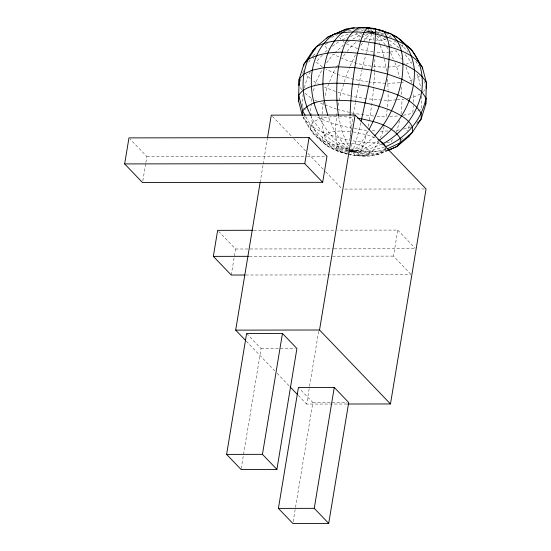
<?xml version="1.0" encoding="UTF-8"?>
<svg xmlns="http://www.w3.org/2000/svg" width="551" height="551" viewBox="0 0 551 551"><rect width="100%" height="100%" fill="white"/><g stroke="black" fill="none" stroke-linecap="round" stroke-linejoin="round"><path stroke-width="0.41" stroke-dasharray="2.75 2.07" d="M348.08 154.438C359.596 156.222 376.863 158.812 385.555 149.679L385.638 146.669L369.335 151.105L348.266 151.373M402.726 44.7L402.685 46.208L400.446 48.798M421.784 95.791L421.315 109.312L415.915 111.846M302.609 106.439L303.029 94.414M374.618 72.518L373.619 87.795M374.659 71.664L374.9 57.173M412.871 112.438L413.229 105.62M413.408 102.21L413.67 97.1L412.878 92.127M310.647 110.985L311.783 96.639M401.038 114.091L402.154 99.524L403.8 99.173M373.537 88.635L372.49 99.566L369.253 120.731M336.93 113.568C335.614 126.372 333.217 141.27 341.365 152.331L346.414 154.032L347.95 153.398M353.37 114.202L349.747 140.353C332.956 135.911 312.19 132.164 302.513 116.109C311.095 134.534 327.087 150.637 347.798 153.908M142.833 180.907L145.753 163.268M145.891 162.428L146.862 156.553L130.119 139.093M231.248 275.039L235.552 249.004L218.809 231.544M260.134 182.409L263.054 164.777M263.192 163.936L267.373 138.7M241.193 468.612L261.071 348.556L246.621 333.493M346.834 404.014L306.625 404.076L309.428 387.146M309.566 386.299L318.671 331.282M293.132 521.756L295.37 508.229M295.515 507.388L312.872 402.547L299.579 388.696M410.784 274.164L393.462 256.105L397.774 230.07L337.804 230.16M373.599 116.027L353.494 113.382L355.354 102.851M355.498 102.045L358.494 86.411M368.158 126.427L369.094 121.544M358.653 85.584L362.014 69.798M338.259 105.42L339.113 101.405M339.285 100.606L340.821 93.374L345.704 77.202L349.83 66.809M362.2 68.965L369.012 42.041M384.116 126.42L382.993 131.29L380.445 137.647M323.609 101.907C320.71 118.066 320.221 138.377 334.175 149.755L346.414 154.032M325.173 95.55L326.929 88.401L333.252 72.739L335.745 68.427M360.788 122.804C357.819 133.638 356.042 145.127 350.581 155.051M399.62 120.683L397.037 130.449L395.873 132.695M313.367 90.86L315.633 82.602L321.998 69.798M369.239 41.242L372.077 32.771M409.262 125.566L408.553 128.018L406.81 130.904M304.324 87.767L307.699 76.375L310.192 72.05M416.749 124.175L418.195 119.484M300.192 81.369L301.19 78.159M302.678 73.352L303.677 70.142M350.147 66.01L355.863 53.977M378.854 141.621L372.366 151.621L365.843 155.947L357.757 155.534L349.41 154.301M368.288 130.986C363.44 139.389 358.178 149.355 348.721 153.082M392.367 139.451L390.811 142.454L386.609 142.702M370.637 33.666L372.345 32.013L373.929 29.162M336.158 67.711L338.238 64.123M401.135 140.278L402.444 138.115M308.725 62.167L310.103 59.99M360.836 45.444L365.52 38.625L370.065 34.217M326.681 62.848L333.293 54.129L339.313 57.214M345.153 53.922L341.565 58.372C360.602 65.638 381.815 69.502 402.003 65.383M347.206 51.374L351.304 46.284L356.242 42.055M419.483 75.811L418.374 77.092L415.433 78.469M423.492 91.376L425.117 89.503M322.321 55.141L316.012 61.96L322.48 67.036M325.193 52.049L329.567 48.144M385.562 147.95C379.164 156.009 368.454 155.905 359.087 155.905L349.031 149.376M313.009 55.796L316.047 52.958M334.574 52.986L343.535 44.996M358.715 39.934L359.948 38.88M375.066 137.964L373.599 137.213L363.102 146.208L352.564 151.491L348.452 151.993M332.343 46.243L338.576 41.959M346.937 42.441L349.155 41.187M352.854 39.093L358.77 35.739L361.966 34.858M379.446 140.216L366.133 147.764L352.564 151.491L348.39 150.933M327.487 43.371L324.546 45.003L327.487 49.569M367.827 34.272L361.8 37.289L365.52 38.625L374.012 40.285L373.006 35.319M331.612 37.468L337.797 34.548M386.506 38.935L381.96 40.271L376.519 40.409M411.797 63.441L411.067 61.926L405.068 64.742L404.179 63.344M412.492 79.847L407.85 81.204M420.379 93.952L413.67 97.1L411.204 97.617M410.791 126.971L408.553 128.018L403.614 129.058M387.904 150.313C375.486 155.954 361.36 153.564 348.535 150.568M388.076 150.485L379.074 154.259L365.94 155.031L362.854 155.678L337.667 144.906L324.456 134.706L313.836 121.571L311.281 116.268M370.747 32.447L374.646 31.056M342.116 39.762L347.467 37.661M350.526 36.462L356.649 34.066L361.601 33.418M382.022 144.038L368.254 149.431L352.564 151.491L349.348 150.444M362.765 34.644L365.954 33.763M340.897 36.387L349.045 34.169M390.246 52.042L396.203 50.782L401.521 59.157M400.701 82.712L404.668 81.872M407.093 98.484L410.385 97.789M348.659 145.829L346.71 143.005L341.93 131.021L338.548 116.364C329.037 117.094 316.866 116.612 310.668 125.235L310.557 129.492L322.135 140.305L324.222 143.529L337.543 149.479L342.694 152.703L347.626 152.097M403.291 115.304L412.83 113.292M399.503 129.926L394.557 130.594M387.25 150.03C374.714 152.847 361.663 151.346 349.127 149.287M385.555 149.679L369.294 152.661L352.564 151.491L349.355 148.736M369.866 32.337L381.388 30.897M348.335 30.463L353.398 29.885M389.44 52.09L382.973 52.476L375.699 52.104M399.861 82.76L386.458 83.38M396.376 99.869L388.111 100.365L382.353 100.068M397.202 99.821L402.154 99.524M389.784 116.475L399.2 115.91M387.945 130.993L380.527 131.166M379.894 143.108L364.211 142.489L350.601 140.477M368.151 32.11L381.795 32.261M146.862 156.553L306.425 156.312M307.279 156.312L326.984 156.284M344.781 189.083L424.353 188.965M253.701 230.284L334.374 230.166M235.552 249.004L249.279 248.983M250.14 248.976L333.334 248.852M334.195 248.852L415.674 248.728M249.389 256.318L330.924 256.201M332.632 256.194L393.462 256.105M245.829 275.018L410.509 274.77M261.071 348.556L295.205 348.501M312.872 402.547L347.006 402.499M347.405 151.353L339.664 151.146L328.327 146.752L313.505 134.058L306.122 121.695L304.744 116.096M385.638 83.339L368.998 81.996M381.533 100.027L367.393 98.815M377.001 116.199L386.368 116.674L388.111 100.365L388.111 91.073M339.368 116.406L353.356 117.453M372.304 130.745L376.416 130.952M355.609 30.842L358.122 31.014M366.484 31.6L385.693 33.797M347.557 150.816L337.543 149.479L336.461 147.806L322.135 140.305L322.218 137.295C329.519 128.989 342.605 131.131 352.523 131.806M373.22 51.815L366.539 50.83L358.494 48.86M368.144 81.872C353.57 79.888 338.975 76.141 326.02 69.027M366.546 98.691L356.359 97.183L350.636 95.778M353.356 131.93L366.408 134.644L373.599 137.213M351.614 143.322C357.84 144.41 365.568 145.423 369.335 151.105L369.294 152.661L368.137 153.998L365.94 155.031L352.564 151.491L350.608 148.66M356.772 29.499L363.329 30.56M366.608 31.083L384.419 34.775M347.729 150.382L336.461 147.806L336.503 146.249C339.905 142.172 346.152 143.136 350.897 143.219L352.564 151.491L354.906 155.692L357.757 155.534L360.933 151.036L364.211 142.489L367.372 130.491C349.665 128.225 331.681 124.664 315.785 116.233M349.816 95.578L336.186 91.714M337.405 109.435L353.494 113.382M348.315 149.087L337.749 146.497L327.576 142.861L319.311 138.618L313.23 127.281L311.15 116.764M358.97 28.473L376.354 33.322M348.549 150.182C330.504 145.678 314.049 133.48 305.86 116.626M357.695 48.571L351.304 46.284L345.456 43.281M335.414 91.438L324.67 87.244M336.606 109.153L323.024 104.291L320.097 102.789M367.593 30.078L374.694 33.046M384.102 37.206L387.243 38.591M385.769 32.771L390.494 35.422M361.043 36.903L358.77 35.739L355.932 32.957M320.152 84.923L315.633 82.602L312.989 80.529M314.986 100.165L317.176 101.288M310.509 113.527L312.018 114.298M391.458 37.275L388.441 35.691L387.36 34.024M366.47 28.032L373.75 32.853M378.695 35.815L385.046 39.624L386.809 41.387M348.328 148.956C334.974 142.165 325.2 129.733 318.946 116.392M394.117 40.836L396.975 42.627M399.833 44.417L402.685 46.208L407.885 51.636M389.22 40.12L399.792 48.281M343.108 41.442L344.285 42.358M310.344 78.449L307.699 76.375L306.356 74.295M305.013 93.326L311.329 98.285M303.243 107.817L307.203 110.93M370.389 28.507L372.345 32.013L373.626 33.108M376.829 35.863L381.96 40.271L385.858 45.809M348.714 148.185L342.949 143.226L334.657 131.462L328.265 116.984M389.743 44.321L391.506 46.084M397.774 230.07L415.096 248.129M272.456 116.371L291.369 136.09M293.738 138.556L305.557 150.878M307.926 153.343L325.069 171.216M325.662 171.829L342.212 189.083M246.318 341.221L274.701 370.802M277.063 373.268L289.475 386.21M298.346 395.453L306.625 404.076M405.226 54.707L411.067 61.926M386.347 46.504L387.808 48.578M372.345 32.013L373.805 34.134M376.732 38.377L378.193 40.498L379.791 44.493M339.685 37.475L340.931 39.41M312.403 56.367L314.208 59.164M300.336 87.533L301.728 89.689M415.84 61.133L418.643 66.154M416.914 74.054L418.374 77.092L420.819 88.401M390.583 52.8L393.269 58.895M394.957 62.704L396.637 66.519L399.275 77.044M380.107 45.292L382.973 52.476L384.288 58.179M405.963 67.112L411.025 80.536L411.425 83.022M424.532 81.665L424.952 83.311M384.474 58.991L386.795 71.217M387.67 79.385L388.111 90.226M401.066 86.913L401.796 95.323M350.519 138.17L349.981 116.95M374.894 53.771L374.9 56.326"/><path stroke-width="0.83" d="M302.306 115.317L298.552 101.06L299.11 79.365L303.828 64.322L312.541 51.153L316.419 46.67L327.824 37.089L345.828 29.244L351.786 27.984L365.816 27.591L374.322 28.445L390.728 33.742L396.575 36.745L411.397 49.445L422.39 67.394L426.35 82.436L425.792 104.139L421.074 119.174L412.362 132.35L408.484 136.827L397.085 146.414L388.827 150.168M298.552 101.06L298.711 95.247C303.815 87.086 314.077 85.667 322.748 83.979C338.045 82.354 353.446 83.6 368.543 86.314C387.277 91.273 410.44 95.454 421.233 113.361L421.074 119.174L417.83 122.928M302.533 115.359L302.651 110.896L298.711 95.247M303.787 65.982L303.828 64.322L308.154 59.322L316.419 46.67C334.423 37.268 355.863 40.244 375.155 43.143C391.947 47.586 412.72 51.339 422.39 67.394L422.348 68.882M425.792 104.139L425.951 98.112L421.784 91.659L413.574 85.212L401.879 79.206L387.498 74.061L371.408 70.115L354.713 67.649L338.541 66.823L323.995 67.697L312.073 70.204L303.587 74.185L299.11 79.365L298.952 85.384L299.448 83.78M426.192 88.25L426.35 82.436C415.557 64.529 392.395 60.348 373.661 55.396C352.144 52.159 328.231 48.832 308.154 59.322C300.626 77.25 301.356 98.484 310.916 115.51M350.071 115.249C350.815 94.338 353.191 73.483 357.53 53.006C359.989 44.459 361.318 35.03 367.145 27.963L370.003 27.805M124.65 163.922L128.962 137.888L309.083 137.619L326.984 156.284L322.672 182.319L142.551 182.588L124.65 163.922L304.772 163.654L322.672 182.319M244.968 275.018L231.248 275.039L213.34 256.373L217.652 230.339L252.84 230.284M245.732 340.608L235.676 330.132L260.134 182.409M267.51 137.86L271.271 115.138L355.12 115.007L426.068 188.959L390.473 403.952L347.695 404.014M226.606 454.396L246.621 333.493L282.463 333.438L296.913 348.501L276.898 469.397L241.056 469.452L226.606 454.396L262.448 454.341L276.898 469.397M304.772 163.654L309.083 137.619M262.448 454.341L282.463 333.438M278.407 508.394L298.422 387.491L334.264 387.436L348.714 402.499L328.699 523.395L292.856 523.45L278.407 508.394L314.249 508.339L328.699 523.395M390.473 403.952L319.532 330.001L355.12 115.007M314.249 508.339L334.264 387.436M361.187 121.165C367.441 90.86 375.348 60.279 375.493 29.196L374.322 28.445M425.951 98.112C421.846 119.987 405.908 138.039 385.638 146.669L383.551 143.439L377.986 139.465M369.039 129.526C378.323 112.273 383.889 93.25 387.498 74.061C388.827 60.004 392.464 43.495 383.537 31.166L375.493 29.196L367.145 27.963L359.059 27.55C344.926 35.016 341.772 52.6 338.541 66.823C336.165 82.974 336.062 99.394 338.459 115.552M408.484 136.827L409.407 135.422M374.625 135.945C388.91 120.104 397.884 100.055 401.879 79.206C403.904 63.641 404.186 44.514 390.728 33.742L378.489 29.465M326.764 38.308L327.824 37.089L345.828 29.244L347.467 29.148M379.446 140.216C401.025 123.789 415.275 97.375 414.393 69.97C413.043 56.099 406.604 40.636 392.801 35.278M312.541 51.153L315.73 48.412M387.105 148.949L400.246 142.75L412.362 132.35L412.499 127.129C408.477 118.72 399.585 114.663 391.651 110.758C378.592 105.455 364.783 102.355 350.801 100.75C335.483 100.468 313.423 97.313 302.651 110.896L305.054 115.193M388.669 149.989L397.085 146.414L400.246 142.75L400.363 138.494C391.43 124.416 372.765 121.22 357.578 118.072M382.022 144.038L383.551 143.439C402.981 132.591 417.589 113.658 421.784 91.659C423.871 74.95 420.206 55.059 405.598 44.886C383.971 33.384 357.854 28.845 333.823 34.272C308.381 52.249 306.308 89.193 318.643 115.6M388.779 149.707L391.079 149.225M362.048 27.819L365.816 27.591M354.355 27.943C341.103 29.148 332.652 41.752 327.866 53.054C320.999 73.145 321.57 95.206 327.859 115.366M213.34 256.373L248.529 256.325M235.676 330.132L319.532 330.001M382.208 30.801L383.723 31.579M290.067 386.823L297.754 394.833M400.687 39.968L401.934 41.904"/></g></svg>
